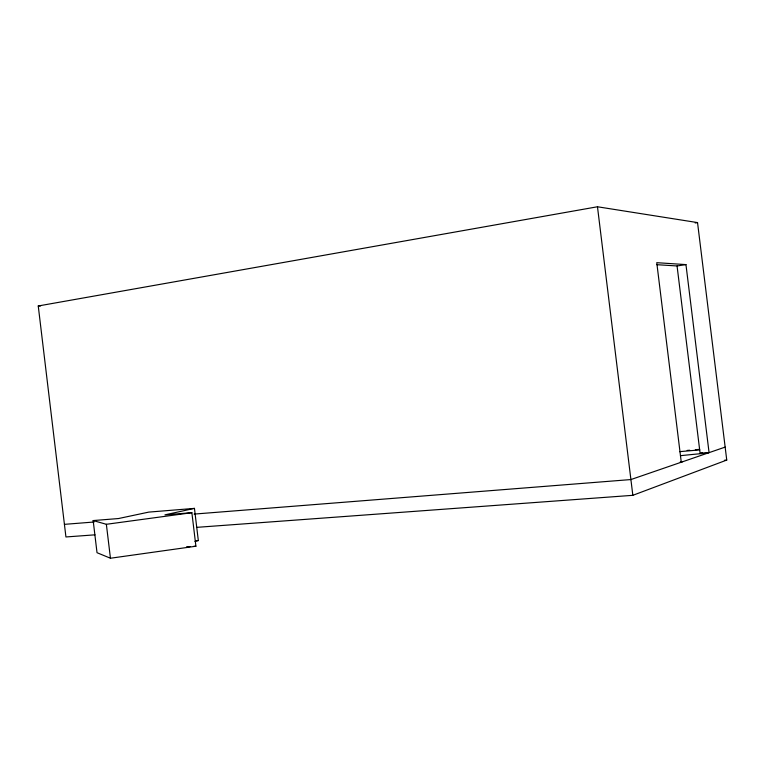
<?xml version="1.0" encoding="UTF-8"?>
<svg xmlns="http://www.w3.org/2000/svg" width="765" height="765" viewBox="0 0 765 765"><rect width="100%" height="100%" fill="white"/><g stroke="black" fill="none" stroke-linecap="round" stroke-linejoin="round"><path stroke-width="1.15" d="M196.481 527.372L632.837 495.318L726.75 460.071L697.537 222.586L597.475 206.77L38.25 305.971L65.933 536.963L94.994 534.831M725.153 447.104L630.905 479.559L194.119 514.09M656.915 264.7L677.063 265.962L700.109 453.416L702.509 452.603M194.932 541.41L198.326 540.549L194.453 508.381L148.754 512.11L118.47 518.546L93.167 520.563L97.021 552.703L110.447 558.23L195.907 546.22L191.872 512.693L164.953 514.845L194.453 508.381M695.184 222.978L697.537 222.586M677.063 265.962L685.956 264.604L709.069 452.641L700.109 453.416M93.167 520.563L106.364 524.293L191.872 512.693M687.142 450.432L689.648 450.222M695.318 449.724L699.019 449.399M679.607 451.656L699.832 449.897M680.238 461.955L682.61 461.754M724.436 460.262L726.75 460.071M64.423 524.35L94.172 521.998M195.983 540.702L198.326 540.549M186.526 546.832L190.045 546.602M193.564 546.373L195.907 546.22M38.25 305.971L40.583 305.952M685.956 264.604L656.762 262.672L681.271 462.213M597.475 206.77L632.837 495.318M106.364 524.293L110.447 558.23M680.429 455.691A98.771 6.675 -5.9 0 1 707.874 453.052"/></g></svg>
